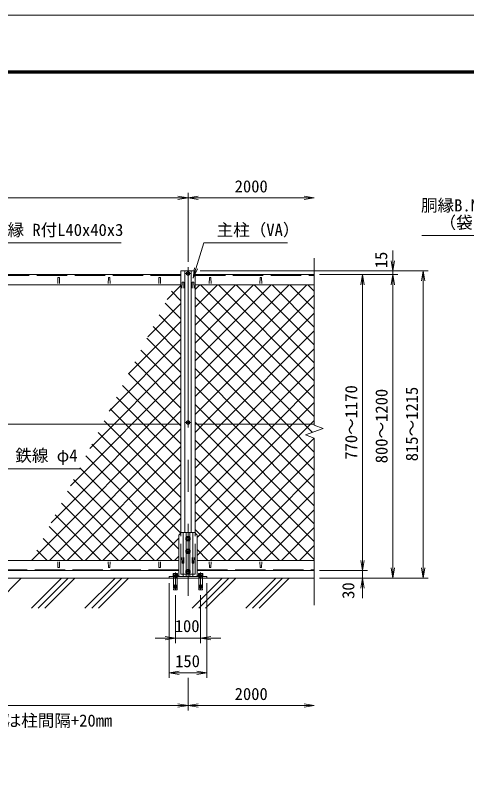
# Model space of a CAD drawing. Units: millimetres, scale not verified. Extents: x -4200 to 4200, y -2970 to 2970.
# Drawn here: x -1834 to -46, y -19 to 2970 of the extents above; entities that cross this region are included whole.
import ezdxf
from ezdxf.enums import TextEntityAlignment as Align

# ---------------------------------------------------------------- set-up
doc = ezdxf.new("R2010")
doc.units = ezdxf.units.MM
doc.header["$LTSCALE"] = 20
doc.linetypes.add('DASHED', pattern=[7.5, 6, -1.5])
doc.linetypes.add('USER1', pattern=[50.8, 31.75, -6.35, 6.35, -6.35])
for name, color, linetype, lineweight in [('0-0_D-TTL', 7, 'Continuous', 9), ('0-2_D-BMK', 2, 'USER1', 13), ('0-3_D-STR3', 3, 'Continuous', 13), ('0-4_D-STR1', 1, 'Continuous', 18), ('0-5_0', 7, 'Continuous', 9), ('0-7_D-STR-DIM', 7, 'Continuous', 9), ('0-8_D-STR-TXT', 7, 'Continuous', 9), ('0-9_D-BGD', 7, 'Continuous', 9), ('0-A_D-DCR-HCH', 7, 'Continuous', 9), ('0-B_D-STR2', 7, 'Continuous', 9)]:
    doc.layers.add(name, color=color, linetype=linetype, lineweight=lineweight)
doc.styles.add('ＭＳ ゴシック', font='')
doc.styles.get('ＭＳ ゴシック').set_extended_font_data('MS Gothic')

# ---------------------------------------------------------------- blocks, each defined once
blk = doc.blocks.new('_Open')
at = {"layer": '0-5_0'}
blk.add_line((-20, 3.33), (0, 0), dxfattribs=at)
blk.add_lwpolyline([(-20, -3.33), (0, 0), (-20, 0)], dxfattribs=at)

msp = doc.modelspace()

# ---------------------------------------------------------------- linework, layer by layer
at = {"layer": '0-0_D-TTL', "color": 2, "lineweight": 18}
msp.add_lwpolyline([(-4200, 2970), (4200, 2970), (4200, -2970), (-4200, -2970)], close=True, dxfattribs=at)
at = {"layer": '0-0_D-TTL'}
for points in [[(-3930, 2750), (3930, 2750), (3930, -2750), (-3930, -2750)], [(-3927.5, 2747.5), (3927.5, 2747.5), (3927.5, -2747.5), (-3927.5, -2747.5)], [(-3925, 2745), (3925, 2745), (3925, -2745), (-3925, -2745)], [(-3922.5, 2742.5), (3922.5, 2742.5), (3922.5, -2742.5), (-3922.5, -2742.5)], [(-3920, 2740), (3920, 2740), (3920, -2740), (-3920, -2740)]]:
    msp.add_lwpolyline(points, close=True, dxfattribs=at)
at = {"layer": '0-2_D-BMK'}
for p, q in [((-1149.97, 1973.92), (-1149.97, 673.92)), ((-1139.97, 1948.42), (-1159.97, 1948.42)), ((-1139.97, 1358.92), (-1159.97, 1358.92)), ((-1159.97, 899.42), (-1139.97, 899.42)), ((-1159.97, 849.42), (-1139.97, 849.42)), ((-1199.97, 765.61), (-1199.97, 695.61)), ((-1139.97, 769.42), (-1159.97, 769.42)), ((-1099.97, 765.61), (-1099.97, 695.61))]:
    msp.add_line(p, q, dxfattribs=at)
at = {"layer": '0-3_D-STR3'}
for p, q in [((-1149.97, 1955.92), (-1156.47, 1952.17)), ((-1156.47, 1952.17), (-1156.47, 1944.66)), ((-1156.47, 1944.66), (-1149.97, 1940.91)), ((-1143.47, 1952.17), (-1149.97, 1955.92)), ((-1149.97, 1940.91), (-1143.47, 1944.66)), ((-1143.47, 1944.66), (-1143.47, 1952.17)), ((-1177.97, 1352.17), (-3124.97, 1352.17)), ((-649.97, 1352.17), (-1121.97, 1352.17)), ((-1176.47, 923.92), (-1186.47, 913.92)), ((-1186.47, 749.92), (-1186.47, 913.92)), ((-1176.47, 923.92), (-1123.47, 923.92)), ((-1168.97, 749.92), (-1168.97, 923.92)), ((-1157.47, 923.92), (-1157.47, 904.39)), ((-1142.47, 923.92), (-1142.47, 904.39)), ((-1130.97, 749.92), (-1130.97, 923.92)), ((-1123.47, 923.92), (-1113.47, 913.92)), ((-1113.47, 749.92), (-1113.47, 913.92)), ((-1157.47, 894.44), (-1157.47, 854.39)), ((-1142.47, 894.44), (-1142.47, 854.39)), ((-1157.47, 844.44), (-1157.47, 774.39)), ((-1142.47, 844.44), (-1142.47, 774.39)), ((-1208.77, 754.42), (-1208.77, 761.62)), ((-1193.05, 762.42), (-1206.67, 762.42)), ((-1204.97, 743.92), (-1204.97, 749.92)), ((-1204.37, 761.62), (-1204.37, 754.42)), ((-1204.17, 743.92), (-1204.17, 749.92)), ((-1201.22, 751.92), (-1198.72, 754.42)), ((-1195.77, 743.92), (-1195.77, 749.92)), ((-1195.57, 761.62), (-1195.57, 754.42)), ((-1194.97, 743.92), (-1194.97, 749.92)), ((-1191.17, 754.42), (-1191.17, 761.62)), ((-1157.47, 764.44), (-1157.47, 749.92)), ((-1142.47, 764.44), (-1142.47, 749.92)), ((-1108.77, 754.42), (-1108.77, 761.62)), ((-1093.05, 762.42), (-1106.67, 762.42)), ((-1104.97, 743.92), (-1104.97, 749.92)), ((-1104.37, 761.62), (-1104.37, 754.42)), ((-1104.17, 743.92), (-1104.17, 749.92)), ((-1101.22, 751.92), (-1098.72, 754.42)), ((-1095.77, 743.92), (-1095.77, 749.92)), ((-1095.57, 761.62), (-1095.57, 754.42)), ((-1094.97, 743.92), (-1094.97, 749.92)), ((-1091.17, 754.42), (-1091.17, 761.62)), ((-1200.35, 717.71), (-1200.35, 703.92)), ((-1199.6, 717.71), (-1199.6, 703.92)), ((-1100.35, 717.71), (-1100.35, 703.92)), ((-1099.6, 717.71), (-1099.6, 703.92)), ((-1200.35, 711.42), (-1207.18, 711.42)), ((-1200.35, 713.92), (-1206.97, 713.92)), ((-1200.35, 708.92), (-1206.97, 708.92)), ((-1200.35, 706.42), (-1206.97, 706.42)), ((-1199.6, 713.92), (-1192.97, 713.92)), ((-1199.6, 711.42), (-1192.97, 711.42)), ((-1199.6, 708.92), (-1192.97, 708.92)), ((-1199.6, 706.42), (-1192.97, 706.42)), ((-1100.35, 711.42), (-1107.18, 711.42)), ((-1100.35, 713.92), (-1106.97, 713.92)), ((-1100.35, 708.92), (-1106.97, 708.92)), ((-1100.35, 706.42), (-1106.97, 706.42)), ((-1099.6, 713.92), (-1092.97, 713.92)), ((-1099.6, 711.42), (-1092.97, 711.42)), ((-1099.6, 708.92), (-1092.97, 708.92)), ((-1099.6, 706.42), (-1092.97, 706.42))]:
    msp.add_line(p, q, dxfattribs=at)
at = {"layer": '0-3_D-STR3', "linetype": 'DASHED'}
for p, q in [((-1207.47, 743.92), (-1207.47, 749.92)), ((-1192.47, 743.92), (-1192.47, 749.92)), ((-1107.47, 743.92), (-1107.47, 749.92)), ((-1092.47, 743.92), (-1092.47, 749.92))]:
    msp.add_line(p, q, dxfattribs=at)
at = {"layer": '0-3_D-STR3'}
for points in [[(-1143.47, 1362.67), (-1149.97, 1366.42), (-1156.47, 1362.67), (-1156.47, 1355.16), (-1149.97, 1351.41), (-1143.47, 1355.16)], [(-1143.47, 895.66), (-1149.97, 891.91), (-1156.47, 895.66), (-1156.47, 903.17), (-1149.97, 906.92), (-1143.47, 903.17)], [(-1143.47, 845.66), (-1149.97, 841.91), (-1156.47, 845.66), (-1156.47, 853.17), (-1149.97, 856.92), (-1143.47, 853.17)], [(-1224.97, 743.92), (-1074.97, 743.92), (-1074.97, 749.92), (-1224.97, 749.92)], [(-1189.47, 751.92), (-1189.47, 749.92), (-1210.47, 749.92), (-1210.47, 751.92)], [(-1143.47, 765.66), (-1149.97, 761.91), (-1156.47, 765.66), (-1156.47, 773.17), (-1149.97, 776.92), (-1143.47, 773.17)], [(-1089.47, 751.92), (-1089.47, 749.92), (-1110.47, 749.92), (-1110.47, 751.92)]]:
    msp.add_lwpolyline(points, close=True, dxfattribs=at)
for points in [[(-1209.17, 751.92), (-1209.17, 754.42), (-1190.77, 754.42), (-1190.77, 751.92)], [(-1109.17, 751.92), (-1109.17, 754.42), (-1090.77, 754.42), (-1090.77, 751.92)], [(-1199.6, 715.58), (-1192.97, 715.58), (-1192.97, 743.92), (-1206.97, 743.92), (-1206.97, 715.58), (-1200.35, 715.58)], [(-1099.6, 715.58), (-1092.97, 715.58), (-1092.97, 743.92), (-1106.97, 743.92), (-1106.97, 715.58), (-1100.35, 715.58)], [(-1206.66, 715.58), (-1206.97, 713.92), (-1206.97, 713.08), (-1200.35, 713.08)], [(-1206.66, 713.08), (-1206.97, 711.42), (-1206.97, 710.58), (-1200.35, 710.58)], [(-1206.66, 710.58), (-1206.97, 708.92), (-1206.97, 708.08), (-1200.35, 708.08)], [(-1193.29, 708.08), (-1192.97, 706.42), (-1192.97, 703.92), (-1206.97, 703.92), (-1206.97, 706.42), (-1206.66, 708.08)], [(-1193.5, 703.92), (-1192.97, 697.92), (-1206.97, 697.92), (-1206.45, 703.92)], [(-1192.97, 703.92), (-1199.66, 703.92), (-1206.97, 703.92)], [(-1193.29, 715.58), (-1192.97, 713.92), (-1192.97, 713.08), (-1199.6, 713.08)], [(-1193.29, 713.08), (-1192.97, 711.42), (-1192.97, 710.58), (-1199.6, 710.58)], [(-1193.29, 710.58), (-1192.97, 708.92), (-1192.97, 708.08), (-1199.6, 708.08)], [(-1106.66, 715.58), (-1106.97, 713.92), (-1106.97, 713.08), (-1100.35, 713.08)], [(-1106.66, 713.08), (-1106.97, 711.42), (-1106.97, 710.58), (-1100.35, 710.58)], [(-1106.66, 710.58), (-1106.97, 708.92), (-1106.97, 708.08), (-1100.35, 708.08)], [(-1093.29, 708.08), (-1092.97, 706.42), (-1092.97, 703.92), (-1106.97, 703.92), (-1106.97, 706.42), (-1106.66, 708.08)], [(-1093.5, 703.92), (-1092.97, 697.92), (-1106.97, 697.92), (-1106.45, 703.92)], [(-1092.97, 703.92), (-1099.66, 703.92), (-1106.97, 703.92)], [(-1093.29, 715.58), (-1092.97, 713.92), (-1092.97, 713.08), (-1099.6, 713.08)], [(-1093.29, 713.08), (-1092.97, 711.42), (-1092.97, 710.58), (-1099.6, 710.58)], [(-1093.29, 710.58), (-1092.97, 708.92), (-1092.97, 708.08), (-1099.6, 708.08)]]:
    msp.add_lwpolyline(points, dxfattribs=at)
for centre, radius in [((-1149.97, 1948.42), 6.25), ((-1149.97, 1358.92), 6.25), ((-1149.97, 899.42), 9), ((-1149.97, 899.42), 6.25), ((-1149.97, 849.42), 9), ((-1149.97, 849.42), 6.25), ((-1149.97, 769.42), 9), ((-1149.97, 769.42), 6.25)]:
    msp.add_circle(centre, radius, dxfattribs=at)
for centre, radius, start, end in [((-1206.57, 759), 3.42, 49.96723, 130.03277), ((-1199.97, 749.92), 12.5, 69.39031, 110.60969), ((-1193.37, 759.06), 3.38, 49.3117, 130.6883), ((-1106.57, 759), 3.42, 49.96723, 130.03277), ((-1099.97, 749.92), 12.5, 69.39031, 110.60969), ((-1093.37, 759.06), 3.38, 49.3117, 130.6883), ((-1199.97, 717.71), 0.375, 0, 180), ((-1099.97, 717.71), 0.375, 0, 180)]:
    msp.add_arc(centre, radius, start, end, dxfattribs=at)
at = {"layer": '0-4_D-STR1'}
for p, q in [((-1177.97, 1943.92), (-3124.97, 1943.92)), ((-1177.97, 1958.92), (-1121.97, 1958.92)), ((-1177.97, 922.42), (-1177.97, 1958.92)), ((-1162.47, 923.92), (-1162.47, 1958.92)), ((-1137.47, 923.92), (-1137.47, 1958.92)), ((-1121.97, 922.42), (-1121.97, 1958.92)), ((-1121.97, 1943.92), (-649.97, 1943.92)), ((-1664.97, 1930.79), (-1665.72, 1909.29)), ((-1658.97, 1930.79), (-1658.22, 1909.29)), ((-1464.97, 1930.79), (-1465.72, 1909.29)), ((-1458.97, 1930.79), (-1458.22, 1909.29)), ((-1264.97, 1930.79), (-1265.72, 1909.29)), ((-1258.97, 1930.79), (-1258.22, 1909.29)), ((-1064.97, 1930.79), (-1065.72, 1909.29)), ((-1058.97, 1930.79), (-1058.22, 1909.29)), ((-864.97, 1930.79), (-865.72, 1909.29)), ((-858.97, 1930.79), (-858.22, 1909.29)), ((-3124.97, 1903.92), (-1177.97, 1903.92)), ((-1172.97, 1912.3), (-1173.72, 1890.8)), ((-1166.97, 1912.3), (-1166.22, 1890.8)), ((-1132.97, 1912.3), (-1133.72, 1890.8)), ((-1126.97, 1912.3), (-1126.22, 1890.8)), ((-649.97, 1903.92), (-1121.97, 1903.92)), ((-3120.97, 813.92), (-1186.47, 813.92)), ((-1664.97, 787.05), (-1665.72, 808.55)), ((-1658.97, 787.05), (-1658.22, 808.55)), ((-1464.97, 787.05), (-1465.72, 808.55)), ((-1458.97, 787.05), (-1458.22, 808.55)), ((-1264.97, 787.05), (-1265.72, 808.55)), ((-1258.97, 787.05), (-1258.22, 808.55)), ((-1172.97, 804.25), (-1173.72, 825.75)), ((-1166.97, 804.25), (-1166.22, 825.75)), ((-1132.97, 804.25), (-1133.72, 825.75)), ((-1126.97, 804.25), (-1126.22, 825.75)), ((-649.97, 813.92), (-1113.47, 813.92)), ((-1064.97, 787.05), (-1065.72, 808.55)), ((-1058.97, 787.05), (-1058.22, 808.55)), ((-864.97, 787.05), (-865.72, 808.55)), ((-858.97, 787.05), (-858.22, 808.55)), ((-1186.47, 773.92), (-3120.97, 773.92)), ((-1113.47, 773.92), (-649.97, 773.92))]:
    msp.add_line(p, q, dxfattribs=at)
at = {"layer": '0-4_D-STR1', "linetype": 'DASHED'}
for p, q in [((-1177.97, 1940.92), (-3124.97, 1940.92)), ((-1121.97, 1940.92), (-649.97, 1940.92)), ((-1177.97, 758.92), (-1177.97, 922.42)), ((-1121.97, 758.92), (-1121.97, 922.42)), ((-1172.97, 804.25), (-1173.72, 825.75)), ((-1166.97, 804.25), (-1166.22, 825.75)), ((-1132.97, 804.25), (-1133.72, 825.75)), ((-1126.97, 804.25), (-1126.22, 825.75)), ((-1186.47, 776.92), (-3120.97, 776.92)), ((-1121.97, 758.92), (-1177.97, 758.92)), ((-1113.47, 776.92), (-649.97, 776.92))]:
    msp.add_line(p, q, dxfattribs=at)
at = {"layer": '0-4_D-STR1'}
for centre, start, end in [((-1661.97, 1929.54), 22.61986, 157.38014), ((-1461.97, 1929.54), 22.61986, 157.38014), ((-1261.97, 1929.54), 22.61986, 157.38014), ((-1169.97, 1911.05), 22.61986, 157.38014), ((-1129.97, 1911.05), 22.61986, 157.38014), ((-1061.97, 1929.54), 22.61986, 157.38014), ((-861.97, 1929.54), 22.61986, 157.38014), ((-1661.97, 788.3), 202.61986, 337.38014), ((-1461.97, 788.3), 202.61986, 337.38014), ((-1261.97, 788.3), 202.61986, 337.38014), ((-1169.97, 805.5), 202.61986, 337.38014), ((-1129.97, 805.5), 202.61986, 337.38014), ((-1061.97, 788.3), 202.61986, 337.38014), ((-861.97, 788.3), 202.61986, 337.38014)]:
    msp.add_arc(centre, 3.25, start, end, dxfattribs=at)
at = {"layer": '0-4_D-STR1', "linetype": 'DASHED'}
for centre in [(-1169.97, 805.5), (-1129.97, 805.5)]:
    msp.add_arc(centre, 3.25, 202.61986, 337.38014, dxfattribs=at)
at = {"layer": '0-5_0'}
for p, q in [((-1121.97, 1885.44), (-1103.5, 1903.92)), ((-1121.97, 1814.73), (-1032.79, 1903.92)), ((-1121.97, 1744.02), (-962.08, 1903.92)), ((-1121.97, 1673.31), (-891.37, 1903.92)), ((-1121.97, 1602.6), (-820.66, 1903.92)), ((-1121.97, 1531.89), (-749.95, 1903.92)), ((-1121.97, 1461.18), (-679.24, 1903.92)), ((-649.97, 1453.63), (-1100.26, 1903.92)), ((-649.97, 1524.34), (-1029.55, 1903.92)), ((-649.97, 1595.05), (-958.84, 1903.92)), ((-649.97, 1665.76), (-888.13, 1903.92)), ((-649.97, 1736.47), (-817.42, 1903.92)), ((-649.97, 1807.18), (-746.71, 1903.92)), ((-649.97, 1877.89), (-676, 1903.92)), ((-1121.97, 1390.47), (-649.97, 1862.47)), ((-649.97, 1382.92), (-1121.97, 1854.92)), ((-1089.56, 1352.17), (-649.97, 1791.76)), ((-760.64, 1352.17), (-1121.97, 1713.5)), ((-1018.85, 1352.17), (-649.97, 1721.05)), ((-948.14, 1352.17), (-649.97, 1650.34)), ((-831.35, 1352.17), (-1121.97, 1642.79)), ((-902.07, 1352.17), (-1121.97, 1572.08)), ((-877.43, 1352.17), (-649.97, 1579.62)), ((-972.78, 1352.17), (-1121.97, 1501.37)), ((-806.72, 1352.17), (-649.97, 1508.91)), ((-736.01, 1352.17), (-649.97, 1438.2)), ((-1043.49, 1352.17), (-1121.97, 1430.66)), ((-1114.2, 1352.17), (-1121.97, 1359.94)), ((-1121.97, 1319.76), (-1089.56, 1352.17)), ((-1121.97, 1249.05), (-1018.85, 1352.17)), ((-1121.97, 1178.34), (-948.14, 1352.17)), ((-1121.97, 1107.62), (-877.43, 1352.17)), ((-1121.97, 1036.91), (-806.72, 1352.17)), ((-1121.97, 966.2), (-736.01, 1352.17)), ((-649.97, 887.94), (-1114.2, 1352.17)), ((-649.97, 958.66), (-1043.49, 1352.17)), ((-649.97, 1029.37), (-972.78, 1352.17)), ((-649.97, 1100.08), (-902.07, 1352.17)), ((-649.97, 1170.79), (-831.35, 1352.17)), ((-649.97, 1241.5), (-760.64, 1352.17)), ((-649.97, 817.23), (-1121.97, 1289.23)), ((-1113.47, 833.28), (-649.97, 1296.78)), ((-1062.13, 813.92), (-649.97, 1226.07)), ((-717.37, 813.92), (-1121.97, 1218.52)), ((-788.08, 813.92), (-1121.97, 1147.81)), ((-991.42, 813.92), (-649.97, 1155.36)), ((-858.79, 813.92), (-1121.97, 1077.1)), ((-920.71, 813.92), (-649.97, 1084.65)), ((-929.5, 813.92), (-1121.97, 1006.39)), ((-850, 813.92), (-649.97, 1013.94)), ((-1000.21, 813.92), (-1121.97, 935.68)), ((-779.29, 813.92), (-649.97, 943.23)), ((-708.57, 813.92), (-649.97, 872.52)), ((-1070.92, 813.92), (-1113.47, 856.47))]:
    msp.add_line(p, q, dxfattribs=at)
for points in [[(-657.51, 1319.75), (-689.93, 1352.17), (-1121.97, 1784.21)], [(-1113.47, 903.99), (-665.3, 1352.17), (-649.97, 1367.49)]]:
    msp.add_lwpolyline(points, dxfattribs=at)
at = {"layer": '0-7_D-STR-DIM'}
for p, q in [((-3109.97, 2247.7), (-1189.97, 2247.7)), ((-1149.97, 1993.92), (-1149.97, 2267.7)), ((-1149.97, 1993.92), (-1149.97, 2267.7)), ((-1109.97, 2247.7), (-689.97, 2247.7)), ((-338.93, 1998.92), (-338.93, 2038.92)), ((-649.97, 2008.37), (-649.97, 1348.14)), ((-1101.97, 1958.92), (-318.93, 1958.92)), ((-1101.97, 1958.92), (-198.93, 1958.92)), ((-629.97, 1943.92), (-438.93, 1943.92)), ((-629.97, 1943.92), (-318.93, 1943.92)), ((-629.97, 1943.92), (-318.93, 1943.92)), ((-338.93, 1943.92), (-338.93, 1958.92)), ((-218.93, 783.92), (-218.93, 1918.92)), ((-458.93, 1903.92), (-458.93, 813.92)), ((-338.93, 1903.92), (-338.93, 783.92)), ((-338.93, 1903.92), (-338.93, 1863.92)), ((-614.74, 1335.32), (-649.97, 1348.14)), ((-685.21, 1309.67), (-614.74, 1335.32)), ((-649.97, 1296.84), (-685.21, 1309.67)), ((-649.97, 1296.84), (-649.97, 636.61)), ((-458.93, 813.92), (-458.93, 853.92)), ((-629.97, 773.92), (-438.93, 773.92)), ((-629.97, 773.92), (-438.93, 773.92)), ((-458.93, 773.92), (-458.93, 743.92)), ((-1224.97, 723.92), (-1224.97, 348.91)), ((-1074.97, 723.92), (-1074.97, 348.91)), ((-629.97, 743.92), (-318.93, 743.92)), ((-629.97, 743.92), (-438.93, 743.92)), ((-629.97, 743.92), (-198.93, 743.92)), ((-458.93, 703.92), (-458.93, 663.92)), ((-1199.97, 675.61), (-1199.97, 486.09)), ((-1099.97, 675.61), (-1099.97, 486.09)), ((-1239.97, 506.09), (-1279.97, 506.09)), ((-1199.97, 506.09), (-1099.97, 506.09)), ((-1059.97, 506.09), (-1019.97, 506.09)), ((-1184.97, 368.91), (-1114.97, 368.91)), ((-1149.97, 348.91), (-1149.97, 220.41)), ((-1149.97, 348.91), (-1149.97, 220.41)), ((-3129.97, 240.41), (-1189.97, 240.41)), ((-1109.97, 240.41), (-689.97, 240.41))]:
    msp.add_line(p, q, dxfattribs=at)
at = {"layer": '0-8_D-STR-TXT'}
for points in [[(-224.29, 2098.47), (246.94, 2098.47), (341.77, 1950.2)], [(-1415.07, 2069.64), (-2112.95, 2069.64), (-2158.31, 1922.68)], [(-756.26, 2069.65), (-1087.64, 2069.65), (-1129.33, 1931.99)], [(-1575.92, 1175.39), (-1887.25, 1175.39), (-1935.34, 1327.11)]]:
    msp.add_lwpolyline(points, dxfattribs=at)
at = {"layer": '0-9_D-BGD'}
msp.add_line((-3474.97, 743.92), (-649.97, 743.92), dxfattribs=at)
at = {"layer": '0-A_D-DCR-HCH'}
for p, q in [((-1928.88, 624.86), (-1809.81, 743.92)), ((-1769.78, 624.86), (-1650.71, 743.92)), ((-1743.26, 624.86), (-1624.2, 743.92)), ((-1716.74, 624.86), (-1597.68, 743.92)), ((-1557.64, 624.86), (-1438.58, 743.92)), ((-1531.13, 624.86), (-1412.07, 743.92)), ((-1504.61, 624.86), (-1385.55, 743.92)), ((-1133.38, 624.86), (-1014.32, 743.92)), ((-1106.86, 624.86), (-987.8, 743.92)), ((-1080.35, 624.86), (-961.29, 743.92)), ((-921.25, 624.86), (-802.19, 743.92)), ((-894.73, 624.86), (-775.67, 743.92)), ((-868.22, 624.86), (-749.15, 743.92))]:
    msp.add_line(p, q, dxfattribs=at)
at = {"layer": '0-B_D-STR2'}
for p, q in [((-1232.86, 1845.27), (-1177.97, 1900.15)), ((-1177.97, 1840.21), (-1215.82, 1878.05)), ((-1309.37, 1698.05), (-1177.97, 1829.44)), ((-1177.97, 1769.5), (-1240, 1831.52)), ((-1177.97, 1698.79), (-1264.18, 1784.99)), ((-1385.88, 1550.83), (-1177.97, 1758.73)), ((-1177.97, 1628.08), (-1288.36, 1738.47)), ((-1462.39, 1403.61), (-1177.97, 1688.02)), ((-1177.97, 1557.37), (-1312.54, 1691.94)), ((-1177.97, 1486.66), (-1336.73, 1645.41)), ((-1538.9, 1256.39), (-1177.97, 1617.31)), ((-1177.97, 1415.94), (-1360.91, 1598.88)), ((-1615.41, 1109.17), (-1177.97, 1546.6)), ((-1177.97, 1345.23), (-1385.09, 1552.35)), ((-1177.97, 1274.52), (-1409.27, 1505.82)), ((-1691.92, 961.95), (-1177.97, 1475.89)), ((-1177.97, 1203.81), (-1433.45, 1459.29)), ((-1768.43, 814.72), (-1177.97, 1405.18)), ((-1177.97, 1133.1), (-1457.63, 1412.76)), ((-1177.97, 1062.39), (-1481.81, 1366.23)), ((-1698.52, 813.92), (-1177.97, 1334.47)), ((-1177.97, 991.68), (-1505.99, 1319.7)), ((-1627.81, 813.92), (-1177.97, 1263.76)), ((-1178.7, 921.69), (-1530.18, 1273.17)), ((-1186.47, 858.76), (-1554.36, 1226.64)), ((-1212.34, 813.92), (-1578.54, 1180.11)), ((-1557.1, 813.92), (-1177.97, 1193.05)), ((-1283.05, 813.92), (-1602.72, 1133.58)), ((-1486.39, 813.92), (-1177.97, 1122.34)), ((-1353.76, 813.92), (-1626.9, 1087.05)), ((-1415.68, 813.92), (-1177.97, 1051.62)), ((-1424.48, 813.92), (-1651.08, 1040.52)), ((-1495.19, 813.92), (-1675.26, 993.99)), ((-1344.97, 813.92), (-1177.97, 980.91)), ((-1565.9, 813.92), (-1699.44, 947.46)), ((-1636.61, 813.92), (-1723.62, 900.93)), ((-1274.26, 813.92), (-1186.47, 901.7)), ((-1707.32, 813.92), (-1747.81, 854.41)), ((-1203.55, 813.92), (-1186.47, 830.99))]:
    msp.add_line(p, q, dxfattribs=at)

# ---------------------------------------------------------------- block references
at = {"layer": '0-7_D-STR-DIM', "xscale": 2, "yscale": 2}
for p in [(-1149.97, 2247.7), (-649.97, 2247.7), (-1199.97, 506.09), (-1074.97, 368.91), (-1149.97, 240.41), (-649.97, 240.41)]:
    msp.add_blockref('_Open', p, dxfattribs=at)
for p, rotation in [((-1149.97, 2247.7), 180), ((-338.93, 1958.92), 270), ((-458.93, 1943.92), 90), ((-338.93, 1943.92), 90), ((-338.93, 1943.92), 90), ((-218.93, 1958.92), 90), ((-458.93, 773.92), 270), ((-458.93, 773.92), 270), ((-338.93, 743.92), 270), ((-218.93, 743.92), 270), ((-458.93, 743.92), 90), ((-1099.97, 506.09), 180), ((-1224.97, 368.91), 180), ((-1149.97, 240.41), 180)]:
    msp.add_blockref('_Open', p, dxfattribs=dict(at, rotation=rotation))
at = {"layer": '0-8_D-STR-TXT', "xscale": 2, "yscale": 2, "rotation": 253.14944}
msp.add_blockref('_Open', (-1129.91, 1930.07), dxfattribs=at)

# ---------------------------------------------------------------- texts
at = {"layer": '0-7_D-STR-DIM', "style": 'ＭＳ ゴシック'}
for s, p in [('2000', (-965.22, 2254.45)), ('100', (-1202.5, 515.75)), ('150', (-1200.9, 377.05)), ('2000', (-965.22, 247.16))]:
    msp.add_text(s, height=48.09, dxfattribs=at).set_placement(p, align=Align.BOTTOM_LEFT)
for s, p in [('15', (-347.09, 1969.09)), ('770～1170', (-465.68, 1211.92)), ('815～1215', (-225.68, 1205.69)), ('800～1200', (-345.68, 1197.54)), ('30', (-477.19, 661.5))]:
    msp.add_text(s, height=48.09, rotation=90, dxfattribs=at).set_placement(p, align=Align.BOTTOM_LEFT)
at = {"layer": '0-8_D-STR-TXT', "style": 'ＭＳ ゴシック'}
for s, p in [('胴縁B.N M8x82', (-227.84, 2179.2)), ('（袋ナット）', (-154.49, 2111.31)), ('主柱（VA）', (-1036.72, 2082.23)), ('爪付胴縁 R付L40x40x3', (-2061.01, 2082.22)), ('鉄線 φ4', (-1833.53, 1190.26)), ('端柱後付けベースプレートの場合は柱間隔+20mm', (-2859.72, 141.99))]:
    msp.add_text(s, height=48.09, dxfattribs=at).set_placement(p, align=Align.BOTTOM_LEFT)

doc.saveas('drawing.dxf')
